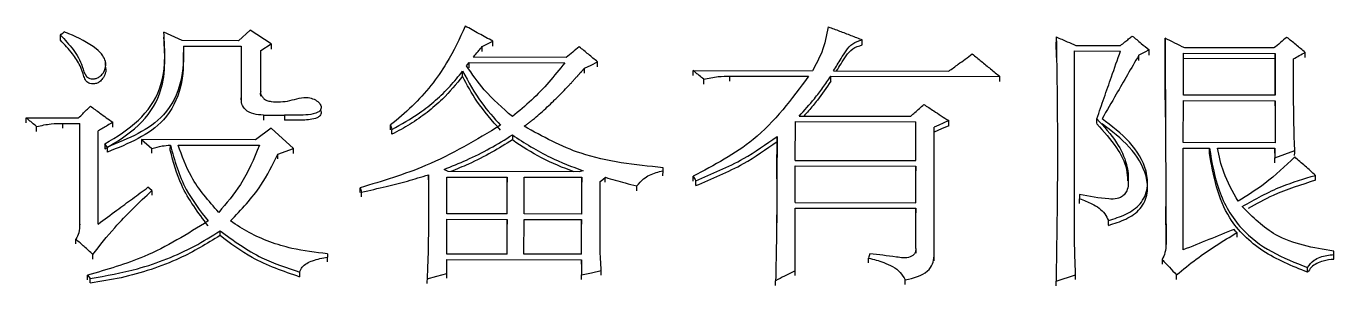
# Model space of a CAD drawing. Header units: millimetres. Extents: x 2301 to 4250, y 838 to 2217.
# Drawn here: x 2722.61 to 2733.4, y 1970.48 to 1972.62 of the extents above; entities that cross this region are included whole.
import ezdxf

# ---------------------------------------------------------------- set-up
doc = ezdxf.new("R2010")
doc.units = ezdxf.units.MM

msp = doc.modelspace()

# ---------------------------------------------------------------- linework, layer by layer
at = {"color": 7, "linetype": 'Continuous', "lineweight": 25}
for p, q in [((2722.89, 1972.505), (2722.89, 1972.548)), ((2723.896, 1972.502), (2723.744, 1972.573)), ((2724.458, 1972.589), (2724.361, 1972.501)), ((2724.631, 1972.474), (2724.458, 1972.589)), ((2731.111, 1972.533), (2731.111, 1972.491)), ((2724.361, 1972.501), (2723.896, 1972.502)), ((2723.907, 1972.457), (2723.906, 1972.415)), ((2723.907, 1972.457), (2724.383, 1972.456)), ((2724.383, 1972.456), (2724.382, 1972.03)), ((2724.383, 1972.456), (2724.382, 1972.415)), ((2724.544, 1972.083), (2724.545, 1972.421)), ((2724.545, 1972.421), (2724.631, 1972.474)), ((2729.51, 1972.467), (2729.51, 1972.509)), ((2731.113, 1972.363), (2731.111, 1972.49)), ((2731.261, 1971.017), (2731.262, 1972.417)), ((2731.262, 1972.417), (2731.641, 1972.416)), ((2731.273, 1972.461), (2731.641, 1972.461)), ((2732.907, 1972.441), (2732.171, 1972.442)), ((2723.263, 1972.297), (2723.263, 1972.325)), ((2723.907, 1972.362), (2723.907, 1972.404)), ((2726.264, 1972.278), (2726.265, 1972.32)), ((2726.265, 1972.32), (2727.054, 1972.318)), ((2727.065, 1972.363), (2726.297, 1972.364)), ((2731.792, 1972.339), (2731.792, 1972.381)), ((2732.16, 1972.398), (2732.917, 1972.396)), ((2732.16, 1972.051), (2732.16, 1972.398)), ((2732.16, 1972.356), (2732.917, 1972.354)), ((2732.917, 1972.396), (2732.917, 1972.05)), ((2732.917, 1972.05), (2732.917, 1972.354)), ((2726.21, 1972.207), (2726.21, 1972.249)), ((2727.216, 1972.232), (2727.216, 1972.273)), ((2728.114, 1972.254), (2729.099, 1972.252)), ((2728.114, 1972.213), (2728.114, 1972.254)), ((2728.417, 1972.209), (2729.066, 1972.208)), ((2728.417, 1972.167), (2728.417, 1972.209)), ((2729.25, 1972.208), (2730.645, 1972.205)), ((2729.25, 1972.166), (2729.25, 1972.208)), ((2729.272, 1972.252), (2730.224, 1972.25)), ((2728.201, 1972.141), (2728.201, 1972.183)), ((2724.382, 1972.03), (2724.382, 1971.989)), ((2724.544, 1972.042), (2724.544, 1972.083)), ((2732.159, 1971.659), (2732.16, 1972.006)), ((2732.917, 1972.05), (2732.16, 1972.051)), ((2732.16, 1972.006), (2732.917, 1972.005)), ((2732.917, 1972.005), (2732.917, 1971.657)), ((2724.566, 1971.887), (2724.739, 1971.886)), ((2724.566, 1971.887), (2724.566, 1971.846)), ((2724.739, 1971.886), (2724.739, 1971.845)), ((2728.99, 1971.879), (2729.91, 1971.877)), ((2722.608, 1971.864), (2723.041, 1971.863)), ((2722.608, 1971.823), (2722.608, 1971.864)), ((2722.91, 1971.778), (2722.911, 1971.818)), ((2722.911, 1971.818), (2723.051, 1971.818)), ((2723.05, 1970.987), (2723.051, 1971.818)), ((2723.051, 1971.778), (2723.051, 1971.818)), ((2724.631, 1971.78), (2724.501, 1971.682)), ((2724.814, 1971.61), (2724.631, 1971.78)), ((2725.615, 1971.764), (2725.615, 1971.805)), ((2725.626, 1971.728), (2725.626, 1971.769)), ((2728.957, 1971.513), (2728.958, 1971.834)), ((2728.958, 1971.834), (2729.953, 1971.832)), ((2729.952, 1971.511), (2729.953, 1971.832)), ((2730.103, 1970.723), (2730.104, 1971.787)), ((2731.445, 1971.816), (2731.446, 1971.856)), ((2723.202, 1970.987), (2723.203, 1971.756)), ((2723.56, 1971.684), (2723.646, 1971.612)), ((2724.501, 1971.682), (2723.56, 1971.684)), ((2728.806, 1971.669), (2728.806, 1971.71)), ((2732.917, 1971.657), (2732.159, 1971.659)), ((2723.797, 1971.598), (2723.798, 1971.638)), ((2723.862, 1971.638), (2724.533, 1971.637)), ((2724.684, 1971.565), (2724.814, 1971.61)), ((2724.684, 1971.525), (2724.684, 1971.565)), ((2732.158, 1970.773), (2732.159, 1971.614)), ((2732.159, 1971.614), (2732.376, 1971.614)), ((2732.375, 1971.573), (2732.376, 1971.614)), ((2732.441, 1971.614), (2732.916, 1971.613)), ((2732.916, 1971.613), (2732.916, 1971.533)), ((2727.865, 1971.426), (2727.865, 1971.452)), ((2728.957, 1971.513), (2729.952, 1971.511)), ((2728.957, 1971.468), (2729.952, 1971.466)), ((2728.957, 1971.164), (2728.957, 1971.468)), ((2729.952, 1971.162), (2729.952, 1971.466)), ((2729.952, 1971.466), (2729.952, 1971.426)), ((2732.916, 1971.492), (2732.916, 1971.533)), ((2725.928, 1971.393), (2725.928, 1970.892)), ((2725.928, 1971.353), (2725.928, 1971.393)), ((2726.079, 1971.071), (2726.08, 1971.375)), ((2726.08, 1971.375), (2726.577, 1971.374)), ((2727.172, 1971.418), (2726.091, 1971.42)), ((2726.577, 1971.07), (2726.577, 1971.374)), ((2726.577, 1971.374), (2726.577, 1971.334)), ((2726.718, 1971.374), (2727.194, 1971.373)), ((2726.718, 1971.07), (2726.718, 1971.374)), ((2727.205, 1971.427), (2727.172, 1971.418)), ((2727.194, 1971.069), (2727.194, 1971.373)), ((2727.194, 1971.373), (2727.194, 1971.333)), ((2727.345, 1970.872), (2727.345, 1971.337)), ((2727.864, 1971.386), (2727.865, 1971.426)), ((2728.113, 1971.34), (2728.113, 1971.381)), ((2728.135, 1971.305), (2728.135, 1971.345)), ((2731.863, 1971.319), (2731.863, 1971.359)), ((2733.251, 1971.349), (2733.251, 1971.389)), ((2723.646, 1971.263), (2723.613, 1971.29)), ((2723.646, 1971.263), (2723.645, 1971.224)), ((2725.365, 1971.247), (2725.366, 1971.287)), ((2725.376, 1971.212), (2725.376, 1971.251)), ((2727.648, 1971.261), (2727.648, 1971.301)), ((2731.304, 1971.232), (2731.304, 1971.196)), ((2731.304, 1971.232), (2731.304, 1971.192)), ((2728.956, 1970.599), (2728.957, 1971.119)), ((2728.957, 1971.164), (2729.952, 1971.162)), ((2728.957, 1971.119), (2729.952, 1971.118)), ((2729.952, 1970.786), (2729.952, 1971.118)), ((2729.952, 1971.118), (2729.952, 1971.078)), ((2731.304, 1971.156), (2731.304, 1971.196)), ((2732.017, 1970.824), (2732.016, 1971.131)), ((2726.577, 1971.07), (2726.079, 1971.071)), ((2726.079, 1971.026), (2726.577, 1971.025)), ((2726.079, 1970.739), (2726.079, 1971.026)), ((2726.577, 1970.738), (2726.577, 1971.025)), ((2726.577, 1971.025), (2726.577, 1970.986)), ((2726.717, 1970.738), (2726.718, 1971.025)), ((2727.194, 1971.069), (2726.718, 1971.07)), ((2726.718, 1971.025), (2727.193, 1971.024)), ((2727.193, 1970.737), (2727.193, 1971.024)), ((2727.193, 1971.024), (2727.193, 1970.985)), ((2731.542, 1970.977), (2731.542, 1971.016)), ((2723.05, 1970.947), (2723.05, 1970.987)), ((2724.208, 1970.892), (2724.208, 1970.931)), ((2732.602, 1970.916), (2732.602, 1970.877)), ((2732.018, 1970.787), (2732.018, 1970.827)), ((2723.158, 1970.697), (2723.158, 1970.736)), ((2725.094, 1970.675), (2725.095, 1970.714)), ((2725.095, 1970.741), (2725.095, 1970.714)), ((2726.577, 1970.738), (2726.079, 1970.739)), ((2726.079, 1970.694), (2727.193, 1970.692)), ((2726.079, 1970.578), (2726.079, 1970.694)), ((2727.193, 1970.737), (2726.717, 1970.738)), ((2727.193, 1970.692), (2727.193, 1970.567)), ((2729.952, 1970.786), (2729.951, 1970.746)), ((2730.103, 1970.684), (2730.103, 1970.723)), ((2733.402, 1970.735), (2733.402, 1970.762)), ((2733.402, 1970.696), (2733.402, 1970.735)), ((2723.115, 1970.565), (2723.136, 1970.538)), ((2723.115, 1970.527), (2723.115, 1970.565)), ((2723.136, 1970.5), (2723.136, 1970.538)), ((2727.193, 1970.528), (2727.193, 1970.567)), ((2728.794, 1970.48), (2728.794, 1970.519)), ((2731.109, 1970.514), (2731.271, 1970.568)), ((2731.109, 1970.476), (2731.109, 1970.514)), ((2732.104, 1970.528), (2732.104, 1970.567))]:
    msp.add_line(p, q, dxfattribs=at)
at = {"color": 7, "linetype": 'Continuous', "lineweight": 25, "flags": 128}
for points in [[(2722.89, 1972.548), (2722.898, 1972.555), (2722.91, 1972.564), (2722.922, 1972.574)], [(2732.009, 1972.48), (2732.009, 1972.504), (2732.009, 1972.522)], [(2724.631, 1972.474), (2724.631, 1972.45), (2724.631, 1972.432)], [(2726.373, 1972.453), (2726.416, 1972.475), (2726.459, 1972.497)], [(2726.373, 1972.411), (2726.373, 1972.434), (2726.373, 1972.453)], [(2726.459, 1972.455), (2726.459, 1972.478), (2726.459, 1972.497)], [(2731.879, 1972.425), (2731.836, 1972.403), (2731.814, 1972.392), (2731.792, 1972.381)], [(2731.879, 1972.383), (2731.879, 1972.406), (2731.879, 1972.425)], [(2726.243, 1972.293), (2726.254, 1972.306), (2726.265, 1972.32)], [(2727.216, 1972.273), (2727.271, 1972.3), (2727.325, 1972.327)], [(2727.324, 1972.285), (2727.325, 1972.308), (2727.325, 1972.327)], [(2732.917, 1972.354), (2732.917, 1972.378), (2732.917, 1972.396)], [(2733.166, 1972.363), (2733.166, 1972.386), (2733.166, 1972.405)], [(2730.645, 1972.164), (2730.645, 1972.187), (2730.645, 1972.205)], [(2732.917, 1971.964), (2732.917, 1971.987), (2732.917, 1972.005)], [(2722.694, 1971.752), (2722.694, 1971.771), (2722.694, 1971.792)], [(2723.322, 1971.786), (2723.322, 1971.808), (2723.322, 1971.827)], [(2729.953, 1971.792), (2729.953, 1971.814), (2729.953, 1971.832)], [(2730.223, 1971.841), (2730.178, 1971.821), (2730.141, 1971.804), (2730.104, 1971.787)], [(2730.223, 1971.799), (2730.163, 1971.773), (2730.104, 1971.746)], [(2730.223, 1971.799), (2730.223, 1971.823), (2730.223, 1971.841)], [(2723.56, 1971.684), (2723.559, 1971.66), (2723.559, 1971.643)], [(2726.621, 1971.723), (2726.621, 1971.712), (2726.621, 1971.701), (2726.621, 1971.682)], [(2723.257, 1971.648), (2723.257, 1971.633), (2723.257, 1971.62), (2723.256, 1971.608)], [(2723.278, 1971.622), (2723.273, 1971.628), (2723.265, 1971.638), (2723.257, 1971.648)], [(2723.278, 1971.581), (2723.278, 1971.595), (2723.278, 1971.609), (2723.278, 1971.622)], [(2723.646, 1971.572), (2723.646, 1971.581), (2723.646, 1971.591), (2723.646, 1971.612)], [(2724.814, 1971.57), (2724.814, 1971.592), (2724.814, 1971.61)], [(2732.916, 1971.572), (2732.916, 1971.595), (2732.916, 1971.613)], [(2732.916, 1971.533), (2732.998, 1971.564), (2733.079, 1971.595)], [(2733.078, 1971.554), (2733.079, 1971.577), (2733.079, 1971.595)], [(2726.091, 1971.42), (2726.074, 1971.429), (2726.058, 1971.438)], [(2727.345, 1971.337), (2727.367, 1971.355), (2727.389, 1971.373)], [(2727.388, 1971.333), (2727.388, 1971.355), (2727.389, 1971.373)], [(2732.602, 1970.916), (2732.591, 1970.929), (2732.58, 1970.943)], [(2723.018, 1970.823), (2723.018, 1970.832), (2723.018, 1970.842), (2723.018, 1970.861)], [(2727.193, 1970.654), (2727.193, 1970.675), (2727.193, 1970.692)], [(2729.562, 1970.667), (2729.562, 1970.682), (2729.562, 1970.694), (2729.562, 1970.706)], [(2731.985, 1970.693), (2731.985, 1970.683), (2731.985, 1970.673), (2731.985, 1970.654)], [(2724.867, 1970.55), (2724.867, 1970.567), (2724.867, 1970.589)], [(2725.917, 1970.533), (2725.998, 1970.555), (2726.079, 1970.578)], [(2726.079, 1970.539), (2726.079, 1970.56), (2726.079, 1970.578)], [(2727.193, 1970.567), (2727.274, 1970.584), (2727.355, 1970.602)], [(2727.355, 1970.564), (2727.355, 1970.585), (2727.355, 1970.602)], [(2728.956, 1970.561), (2728.956, 1970.582), (2728.956, 1970.599)], [(2733.186, 1970.589), (2733.186, 1970.599), (2733.186, 1970.61), (2733.186, 1970.628)], [(2725.917, 1970.533), (2725.916, 1970.511), (2725.916, 1970.495)], [(2729.865, 1970.487), (2729.865, 1970.497), (2729.865, 1970.509), (2729.865, 1970.526)], [(2731.271, 1970.53), (2731.271, 1970.551), (2731.271, 1970.568)]]:
    msp.add_lwpolyline(points, dxfattribs=at)
at = {"color": 7, "linetype": 'Continuous', "lineweight": 25}
for points, knots in [([(2722.89, 1972.548), (2722.927, 1972.509), (2723.001, 1972.43), (2723.07, 1972.313), (2723.087, 1972.222), (2723.122, 1972.193), (2723.145, 1972.186), (2723.171, 1972.186), (2723.199, 1972.194), (2723.227, 1972.212), (2723.25, 1972.243), (2723.267, 1972.285), (2723.265, 1972.332), (2723.239, 1972.386), (2723.144, 1972.475), (2723.027, 1972.531), (2722.935, 1972.569), (2722.922, 1972.574)], [0, 0, 0, 0, 0.147264, 0.29555, 0.379238, 0.397704, 0.416179, 0.440332, 0.464932, 0.490584, 0.529383, 0.570231, 0.614806, 0.662849, 0.734388, 0.964897, 1, 1, 1, 1]), ([(2723.256, 1971.607), (2723.355, 1971.666), (2723.546, 1971.782), (2723.769, 1972.106), (2723.754, 1972.37), (2723.744, 1972.531)], [0, 0, 0, 0, 0.291558, 0.569369, 1, 1, 1, 1]), ([(2723.257, 1971.648), (2723.355, 1971.708), (2723.546, 1971.823), (2723.769, 1972.148), (2723.754, 1972.412), (2723.744, 1972.573)], [0, 0, 0, 0, 0.2914195, 0.5692264, 1, 1, 1, 1]), ([(2726.232, 1972.622), (2726.185, 1972.518), (2726.106, 1972.348), (2725.952, 1972.129), (2725.797, 1971.956), (2725.676, 1971.855), (2725.615, 1971.805)], [0, 0, 0, 0, 0.33491, 0.554084, 0.775731, 1, 1, 1, 1]), ([(2726.459, 1972.497), (2726.422, 1972.518), (2726.346, 1972.559), (2726.27, 1972.601), (2726.232, 1972.622)], [0, 0, 0, 0, 0.5, 1, 1, 1, 1]), ([(2729.229, 1972.616), (2729.215, 1972.545), (2729.189, 1972.419), (2729.126, 1972.303), (2729.099, 1972.252)], [0, 0, 0, 0, 0.5568672, 1, 1, 1, 1]), ([(2729.229, 1972.616), (2729.26, 1972.604), (2729.322, 1972.581), (2729.416, 1972.545), (2729.478, 1972.521), (2729.51, 1972.509)], [0, 0, 0, 0, 0.328015, 0.664007, 1, 1, 1, 1]), ([(2731.111, 1972.533), (2731.116, 1972.205), (2731.124, 1971.707), (2731.117, 1971.033), (2731.112, 1970.687), (2731.109, 1970.514)], [0, 0, 0, 0, 0.489068, 0.74452, 1, 1, 1, 1]), ([(2731.111, 1972.533), (2731.126, 1972.526), (2731.156, 1972.513), (2731.21, 1972.489), (2731.249, 1972.472), (2731.273, 1972.461)], [0, 0, 0, 0, 0.277504, 0.555008, 1, 1, 1, 1]), ([(2731.641, 1972.461), (2731.653, 1972.471), (2731.676, 1972.489), (2731.708, 1972.516), (2731.728, 1972.532), (2731.738, 1972.54)], [0, 0, 0, 0, 0.3807691, 0.6903845, 1, 1, 1, 1]), ([(2731.738, 1972.54), (2731.751, 1972.53), (2731.775, 1972.51), (2731.822, 1972.471), (2731.857, 1972.443), (2731.879, 1972.425)], [0, 0, 0, 0, 0.263606, 0.527213, 1, 1, 1, 1]), ([(2732.009, 1972.522), (2732.01, 1972.343), (2732.012, 1971.972), (2732.014, 1971.503), (2732.016, 1971.117), (2732.017, 1970.924), (2732.018, 1970.827)], [0, 0, 0, 0, 0.319379, 0.6596775, 0.8298373, 1, 1, 1, 1]), ([(2732.171, 1972.442), (2732.144, 1972.455), (2732.09, 1972.482), (2732.036, 1972.509), (2732.009, 1972.522)], [0, 0, 0, 0, 0.500001, 1, 1, 1, 1]), ([(2733.015, 1972.529), (2732.997, 1972.515), (2732.961, 1972.485), (2732.925, 1972.455), (2732.907, 1972.441)], [0, 0, 0, 0, 0.500001, 1, 1, 1, 1]), ([(2733.166, 1972.405), (2733.141, 1972.425), (2733.09, 1972.467), (2733.04, 1972.509), (2733.015, 1972.529)], [0, 0, 0, 0, 0.500001, 1, 1, 1, 1]), ([(2723.262, 1972.282), (2723.263, 1972.281), (2723.269, 1972.265), (2723.263, 1972.23), (2723.244, 1972.191), (2723.217, 1972.162), (2723.188, 1972.147), (2723.16, 1972.143), (2723.135, 1972.146), (2723.116, 1972.155), (2723.097, 1972.174), (2723.078, 1972.222), (2723.054, 1972.302), (2722.986, 1972.404), (2722.924, 1972.469), (2722.89, 1972.505)], [0, 0, 0, 0, 0.00692, 0.07956, 0.155689, 0.209033, 0.251741, 0.294473, 0.329516, 0.356624, 0.383718, 0.448883, 0.593532, 0.772801, 1, 1, 1, 1]), ([(2723.907, 1972.457), (2723.906, 1972.358), (2723.906, 1972.158), (2723.73, 1971.805), (2723.452, 1971.692), (2723.278, 1971.622)], [0, 0, 0, 0, 0.271711, 0.545564, 1, 1, 1, 1]), ([(2723.906, 1972.415), (2723.906, 1972.316), (2723.905, 1972.116), (2723.73, 1971.764), (2723.452, 1971.651), (2723.278, 1971.58)], [0, 0, 0, 0, 0.2715803, 0.5453653, 1, 1, 1, 1]), ([(2726.297, 1972.364), (2726.307, 1972.376), (2726.325, 1972.397), (2726.35, 1972.426), (2726.365, 1972.444), (2726.373, 1972.453)], [0, 0, 0, 0, 0.40396, 0.701979, 1, 1, 1, 1]), ([(2727.173, 1972.451), (2727.155, 1972.436), (2727.119, 1972.407), (2727.083, 1972.377), (2727.065, 1972.363)], [0, 0, 0, 0, 0.500001, 1, 1, 1, 1]), ([(2727.325, 1972.327), (2727.299, 1972.347), (2727.249, 1972.389), (2727.199, 1972.43), (2727.173, 1972.451)], [0, 0, 0, 0, 0.500001, 1, 1, 1, 1]), ([(2729.272, 1972.252), (2729.293, 1972.286), (2729.327, 1972.341), (2729.374, 1972.419), (2729.427, 1972.483), (2729.482, 1972.5), (2729.51, 1972.509)], [0, 0, 0, 0, 0.334928, 0.552034, 0.77193, 1, 1, 1, 1]), ([(2729.297, 1972.252), (2729.31, 1972.272), (2729.336, 1972.313), (2729.374, 1972.377), (2729.427, 1972.44), (2729.482, 1972.458), (2729.51, 1972.467)], [0, 0, 0, 0, 0.22773, 0.479747, 0.73506, 1, 1, 1, 1]), ([(2731.446, 1971.856), (2731.466, 1971.914), (2731.506, 1972.03), (2731.571, 1972.216), (2731.616, 1972.345), (2731.641, 1972.416)], [0, 0, 0, 0, 0.309196, 0.61839, 1, 1, 1, 1]), ([(2732.012, 1971.869), (2732.012, 1971.926), (2732.01, 1972.131), (2732.009, 1972.334), (2732.009, 1972.48)], [0, 0, 0, 0, 0.2818112, 1, 1, 1, 1]), ([(2727.054, 1972.318), (2727.011, 1972.265), (2726.926, 1972.158), (2726.782, 1972.008), (2726.675, 1971.919), (2726.621, 1971.874)], [0, 0, 0, 0, 0.334945, 0.666222, 1, 1, 1, 1]), ([(2730.224, 1972.25), (2730.25, 1972.269), (2730.295, 1972.302), (2730.36, 1972.349), (2730.399, 1972.378), (2730.418, 1972.392)], [0, 0, 0, 0, 0.400148, 0.700074, 1, 1, 1, 1]), ([(2730.418, 1972.392), (2730.443, 1972.372), (2730.493, 1972.33), (2730.569, 1972.268), (2730.62, 1972.226), (2730.645, 1972.205)], [0, 0, 0, 0, 0.32637, 0.663185, 1, 1, 1, 1]), ([(2731.792, 1972.381), (2731.761, 1972.327), (2731.699, 1972.22), (2731.598, 1972.045), (2731.528, 1971.924), (2731.489, 1971.856)], [0, 0, 0, 0, 0.306625, 0.61325, 1, 1, 1, 1]), ([(2733.069, 1972.352), (2733.085, 1972.36), (2733.117, 1972.378), (2733.15, 1972.396), (2733.166, 1972.405)], [0, 0, 0, 0, 0.500002, 1, 1, 1, 1]), ([(2733.079, 1971.595), (2733.075, 1971.746), (2733.069, 1971.949), (2733.069, 1972.201), (2733.069, 1972.301), (2733.069, 1972.352)], [0, 0, 0, 0, 0.600138, 0.800068, 1, 1, 1, 1]), ([(2725.626, 1971.769), (2725.704, 1971.812), (2725.833, 1971.883), (2725.989, 1972.008), (2726.109, 1972.122), (2726.177, 1972.207), (2726.21, 1972.249)], [0, 0, 0, 0, 0.345122, 0.565624, 0.783909, 1, 1, 1, 1]), ([(2726.21, 1972.207), (2726.157, 1972.142), (2726.069, 1972.036), (2725.918, 1971.907), (2725.779, 1971.809), (2725.677, 1971.755), (2725.626, 1971.728)], [0, 0, 0, 0, 0.334608, 0.554057, 0.775919, 1, 1, 1, 1]), ([(2726.21, 1972.249), (2726.259, 1972.16), (2726.345, 1972.001), (2726.469, 1971.864), (2726.524, 1971.803)], [0, 0, 0, 0, 0.556747, 1, 1, 1, 1]), ([(2726.523, 1971.762), (2726.455, 1971.84), (2726.333, 1971.978), (2726.247, 1972.137), (2726.21, 1972.207)], [0, 0, 0, 0, 0.563004, 1, 1, 1, 1]), ([(2726.621, 1971.874), (2726.54, 1971.945), (2726.396, 1972.072), (2726.289, 1972.226), (2726.243, 1972.293)], [0, 0, 0, 0, 0.56355, 1, 1, 1, 1]), ([(2726.718, 1971.794), (2726.721, 1971.796), (2726.724, 1971.798), (2726.729, 1971.802), (2726.734, 1971.805), (2726.738, 1971.809), (2726.743, 1971.813), (2726.747, 1971.815), (2726.751, 1971.819), (2726.756, 1971.823), (2726.761, 1971.826), (2726.764, 1971.829), (2726.768, 1971.832), (2726.773, 1971.836), (2726.778, 1971.84), (2726.784, 1971.845), (2726.792, 1971.851), (2726.817, 1971.871), (2726.875, 1971.921), (2726.935, 1971.978), (2727.011, 1972.052), (2727.054, 1972.096), (2727.09, 1972.135), (2727.098, 1972.143), (2727.106, 1972.152), (2727.114, 1972.161), (2727.12, 1972.167), (2727.126, 1972.174), (2727.133, 1972.182), (2727.141, 1972.191), (2727.149, 1972.199), (2727.155, 1972.206), (2727.16, 1972.211), (2727.164, 1972.216), (2727.168, 1972.22), (2727.172, 1972.224), (2727.176, 1972.229), (2727.179, 1972.232), (2727.183, 1972.236), (2727.187, 1972.241), (2727.191, 1972.245), (2727.194, 1972.248), (2727.196, 1972.251), (2727.2, 1972.256), (2727.204, 1972.26), (2727.208, 1972.264), (2727.212, 1972.269), (2727.215, 1972.272), (2727.216, 1972.273)], [0, 0, 0, 0, 0.012725, 0.019102, 0.025479, 0.038233, 0.04461, 0.050987, 0.057364, 0.070118, 0.076495, 0.082872, 0.089249, 0.095626, 0.10838, 0.121135, 0.127512, 0.15302, 0.255073, 0.459194, 0.510211, 0.714315, 0.727069, 0.739823, 0.765331, 0.778085, 0.79084, 0.803594, 0.816348, 0.841856, 0.85461, 0.867364, 0.880118, 0.886495, 0.892872, 0.905626, 0.912003, 0.91838, 0.924757, 0.937511, 0.943888, 0.950265, 0.956642, 0.963019, 0.975773, 0.98215, 0.988527, 1, 1, 1, 1]), ([(2729.066, 1972.208), (2728.927, 1972.02), (2728.676, 1971.679), (2728.287, 1971.473), (2728.113, 1971.381)], [0, 0, 0, 0, 0.551948, 1, 1, 1, 1]), ([(2728.201, 1972.183), (2728.188, 1972.193), (2728.168, 1972.21), (2728.139, 1972.234), (2728.123, 1972.247), (2728.114, 1972.254)], [0, 0, 0, 0, 0.42836, 0.71418, 1, 1, 1, 1]), ([(2728.201, 1972.183), (2728.24, 1972.192), (2728.312, 1972.207), (2728.385, 1972.209), (2728.417, 1972.209)], [0, 0, 0, 0, 0.558835, 1, 1, 1, 1]), ([(2728.99, 1971.879), (2729.032, 1971.926), (2729.101, 1972.002), (2729.185, 1972.113), (2729.228, 1972.176), (2729.25, 1972.208)], [0, 0, 0, 0, 0.451239, 0.725379, 1, 1, 1, 1]), ([(2729.25, 1972.166), (2729.214, 1972.114), (2729.156, 1972.031), (2729.079, 1971.936), (2729.04, 1971.893), (2729.027, 1971.879)], [0, 0, 0, 0, 0.525062, 0.837836, 1, 1, 1, 1]), ([(2724.566, 1971.887), (2724.539, 1971.888), (2724.486, 1971.89), (2724.418, 1971.923), (2724.385, 1971.977), (2724.383, 1972.012), (2724.382, 1972.03)], [0, 0, 0, 0, 0.293529, 0.577239, 0.790449, 1, 1, 1, 1]), ([(2724.544, 1972.083), (2724.543, 1972.079), (2724.541, 1972.072), (2724.539, 1972.063), (2724.541, 1972.057), (2724.548, 1972.049), (2724.56, 1972.037), (2724.572, 1972.017), (2724.598, 1972.004), (2724.669, 1971.992), (2724.785, 1971.998), (2724.903, 1972.045), (2724.985, 1972.019), (2725.019, 1971.998), (2725.037, 1971.976), (2725.043, 1971.957), (2725.042, 1971.939), (2725.034, 1971.924), (2725.02, 1971.911), (2724.981, 1971.894), (2724.884, 1971.884), (2724.798, 1971.885), (2724.739, 1971.886)], [0, 0, 0, 0, 0.0138, 0.025127, 0.031098, 0.037099, 0.060784, 0.089374, 0.112534, 0.153888, 0.320046, 0.483741, 0.537098, 0.589789, 0.612612, 0.635583, 0.657284, 0.674402, 0.691535, 0.721107, 0.811251, 1, 1, 1, 1]), ([(2723.041, 1971.863), (2723.052, 1971.874), (2723.074, 1971.896), (2723.106, 1971.929), (2723.127, 1971.95), (2723.138, 1971.961)], [0, 0, 0, 0, 0.344395, 0.672198, 1, 1, 1, 1]), ([(2723.138, 1971.961), (2723.164, 1971.942), (2723.208, 1971.91), (2723.269, 1971.865), (2723.304, 1971.84), (2723.322, 1971.827)], [0, 0, 0, 0, 0.424906, 0.712453, 1, 1, 1, 1]), ([(2725.039, 1971.924), (2725.04, 1971.92), (2725.043, 1971.911), (2725.041, 1971.895), (2725.033, 1971.881), (2725.018, 1971.868), (2724.968, 1971.848), (2724.87, 1971.843), (2724.785, 1971.844), (2724.739, 1971.845)], [0, 0, 0, 0, 0.035479, 0.093395, 0.138339, 0.183252, 0.26667, 0.603888, 1, 1, 1, 1]), ([(2729.91, 1971.877), (2729.921, 1971.888), (2729.945, 1971.909), (2729.981, 1971.942), (2730.006, 1971.964), (2730.018, 1971.975)], [0, 0, 0, 0, 0.327554, 0.663777, 1, 1, 1, 1]), ([(2730.018, 1971.975), (2730.045, 1971.957), (2730.093, 1971.926), (2730.161, 1971.881), (2730.203, 1971.854), (2730.223, 1971.841)], [0, 0, 0, 0, 0.395864, 0.697932, 1, 1, 1, 1]), ([(2722.694, 1971.792), (2722.682, 1971.802), (2722.661, 1971.819), (2722.633, 1971.843), (2722.616, 1971.857), (2722.608, 1971.864)], [0, 0, 0, 0, 0.4283694, 0.7141847, 1, 1, 1, 1]), ([(2722.694, 1971.792), (2722.734, 1971.801), (2722.805, 1971.817), (2722.878, 1971.818), (2722.911, 1971.818)], [0, 0, 0, 0, 0.558839, 1, 1, 1, 1]), ([(2723.322, 1971.827), (2723.308, 1971.818), (2723.281, 1971.802), (2723.241, 1971.779), (2723.216, 1971.763), (2723.203, 1971.756)], [0, 0, 0, 0, 0.350983, 0.675492, 1, 1, 1, 1]), ([(2726.524, 1971.803), (2726.323, 1971.682), (2725.961, 1971.464), (2725.549, 1971.342), (2725.366, 1971.287)], [0, 0, 0, 0, 0.555577, 1, 1, 1, 1]), ([(2725.615, 1971.805), (2725.617, 1971.799), (2725.62, 1971.787), (2725.624, 1971.775), (2725.626, 1971.769)], [0, 0, 0, 0, 0.5006573, 1, 1, 1, 1]), ([(2727.865, 1971.452), (2727.633, 1971.476), (2727.223, 1971.517), (2726.871, 1971.71), (2726.718, 1971.794)], [0, 0, 0, 0, 0.56492, 1, 1, 1, 1]), ([(2731.446, 1971.856), (2731.504, 1971.793), (2731.607, 1971.679), (2731.697, 1971.496), (2731.709, 1971.361), (2731.702, 1971.276), (2731.679, 1971.236), (2731.651, 1971.209), (2731.605, 1971.192), (2731.486, 1971.195), (2731.384, 1971.216), (2731.304, 1971.232)], [0, 0, 0, 0, 0.23749, 0.42213, 0.564767, 0.621672, 0.660734, 0.693271, 0.725998, 0.787152, 1, 1, 1, 1]), ([(2731.445, 1971.815), (2731.503, 1971.751), (2731.605, 1971.638), (2731.693, 1971.472), (2731.698, 1971.376), (2731.7, 1971.344)], [0, 0, 0, 0, 0.463559, 0.823135, 1, 1, 1, 1]), ([(2731.542, 1971.016), (2731.591, 1971.031), (2731.687, 1971.061), (2731.815, 1971.146), (2731.873, 1971.283), (2731.855, 1971.469), (2731.725, 1971.678), (2731.568, 1971.796), (2731.489, 1971.856)], [0, 0, 0, 0, 0.127311, 0.25064, 0.376347, 0.501102, 0.745819, 1, 1, 1, 1]), ([(2731.542, 1970.976), (2731.591, 1970.991), (2731.687, 1971.021), (2731.815, 1971.106), (2731.873, 1971.242), (2731.855, 1971.428), (2731.724, 1971.637), (2731.568, 1971.755), (2731.489, 1971.815)], [0, 0, 0, 0, 0.127389, 0.250753, 0.376419, 0.501111, 0.745773, 1, 1, 1, 1]), ([(2726.058, 1971.438), (2726.12, 1971.463), (2726.25, 1971.515), (2726.438, 1971.61), (2726.56, 1971.685), (2726.621, 1971.723)], [0, 0, 0, 0, 0.317051, 0.657515, 1, 1, 1, 1]), ([(2726.621, 1971.681), (2726.565, 1971.647), (2726.448, 1971.575), (2726.278, 1971.488), (2726.161, 1971.44), (2726.112, 1971.42)], [0, 0, 0, 0, 0.346002, 0.722833, 1, 1, 1, 1]), ([(2726.621, 1971.723), (2726.723, 1971.657), (2726.906, 1971.539), (2727.113, 1971.461), (2727.205, 1971.427)], [0, 0, 0, 0, 0.5565321, 1, 1, 1, 1]), ([(2727.13, 1971.418), (2727.039, 1971.453), (2726.858, 1971.523), (2726.7, 1971.629), (2726.621, 1971.681)], [0, 0, 0, 0, 0.502107, 1, 1, 1, 1]), ([(2728.135, 1971.345), (2728.269, 1971.401), (2728.508, 1971.5), (2728.715, 1971.646), (2728.806, 1971.71)], [0, 0, 0, 0, 0.5634054, 1, 1, 1, 1]), ([(2728.135, 1971.304), (2728.269, 1971.36), (2728.508, 1971.459), (2728.715, 1971.605), (2728.806, 1971.668)], [0, 0, 0, 0, 0.563449, 1, 1, 1, 1]), ([(2728.806, 1971.71), (2728.806, 1971.605), (2728.805, 1971.396), (2728.805, 1971), (2728.798, 1970.707), (2728.794, 1970.519)], [0, 0, 0, 0, 0.263974, 0.527948, 1, 1, 1, 1]), ([(2728.805, 1971.36), (2728.805, 1971.411), (2728.805, 1971.488), (2728.806, 1971.591), (2728.806, 1971.643), (2728.806, 1971.668)], [0, 0, 0, 0, 0.499765, 0.749882, 1, 1, 1, 1]), ([(2723.646, 1971.612), (2723.674, 1971.619), (2723.723, 1971.633), (2723.775, 1971.637), (2723.798, 1971.638)], [0, 0, 0, 0, 0.558985, 1, 1, 1, 1]), ([(2724.11, 1970.972), (2724.028, 1971.08), (2723.883, 1971.273), (2723.823, 1971.499), (2723.797, 1971.597)], [0, 0, 0, 0, 0.563754, 1, 1, 1, 1]), ([(2723.798, 1971.638), (2723.833, 1971.513), (2723.896, 1971.286), (2724.044, 1971.096), (2724.111, 1971.012)], [0, 0, 0, 0, 0.5554541, 1, 1, 1, 1]), ([(2724.197, 1971.083), (2724.114, 1971.178), (2723.967, 1971.346), (2723.894, 1971.549), (2723.862, 1971.638)], [0, 0, 0, 0, 0.56317, 1, 1, 1, 1]), ([(2724.533, 1971.637), (2724.487, 1971.526), (2724.404, 1971.327), (2724.261, 1971.158), (2724.197, 1971.083)], [0, 0, 0, 0, 0.5555847, 1, 1, 1, 1]), ([(2724.294, 1971.012), (2724.384, 1971.106), (2724.544, 1971.274), (2724.642, 1971.477), (2724.684, 1971.565)], [0, 0, 0, 0, 0.563739, 1, 1, 1, 1]), ([(2733.186, 1970.588), (2733.058, 1970.64), (2732.807, 1970.741), (2732.465, 1971.073), (2732.409, 1971.385), (2732.375, 1971.573)], [0, 0, 0, 0, 0.291427, 0.572864, 1, 1, 1, 1]), ([(2732.376, 1971.614), (2732.395, 1971.497), (2732.435, 1971.26), (2732.609, 1970.951), (2732.884, 1970.745), (2733.085, 1970.667), (2733.186, 1970.628)], [0, 0, 0, 0, 0.271409, 0.54611, 0.770558, 1, 1, 1, 1]), ([(2732.613, 1971.175), (2732.568, 1971.254), (2732.489, 1971.393), (2732.455, 1971.546), (2732.441, 1971.614)], [0, 0, 0, 0, 0.561781, 1, 1, 1, 1]), ([(2733.079, 1971.541), (2733, 1971.465), (2732.858, 1971.329), (2732.688, 1971.223), (2732.613, 1971.175)], [0, 0, 0, 0, 0.556475, 1, 1, 1, 1]), ([(2733.251, 1971.389), (2733.223, 1971.414), (2733.165, 1971.465), (2733.107, 1971.516), (2733.079, 1971.541)], [0, 0, 0, 0, 0.499715, 1, 1, 1, 1]), ([(2725.376, 1971.251), (2725.444, 1971.266), (2725.572, 1971.293), (2725.755, 1971.341), (2725.871, 1971.376), (2725.928, 1971.393)], [0, 0, 0, 0, 0.365104, 0.682344, 1, 1, 1, 1]), ([(2727.389, 1971.373), (2727.443, 1971.357), (2727.529, 1971.332), (2727.616, 1971.309), (2727.648, 1971.301)], [0, 0, 0, 0, 0.632425, 1, 1, 1, 1]), ([(2727.648, 1971.301), (2727.666, 1971.322), (2727.695, 1971.358), (2727.752, 1971.392), (2727.807, 1971.413), (2727.845, 1971.422), (2727.865, 1971.426)], [0, 0, 0, 0, 0.330275, 0.550122, 0.773937, 1, 1, 1, 1]), ([(2728.113, 1971.38), (2728.117, 1971.375), (2728.124, 1971.363), (2728.131, 1971.351), (2728.135, 1971.345)], [0, 0, 0, 0, 0.500751, 1, 1, 1, 1]), ([(2728.805, 1971.419), (2728.805, 1971.338), (2728.804, 1971.191), (2728.803, 1971.028), (2728.801, 1970.949), (2728.801, 1970.933)], [0, 0, 0, 0, 0.497466, 0.899335, 1, 1, 1, 1]), ([(2728.805, 1971.359), (2728.805, 1971.325), (2728.805, 1971.273), (2728.804, 1971.211), (2728.804, 1971.181), (2728.804, 1971.168), (2728.804, 1971.163), (2728.804, 1971.163), (2728.804, 1971.163), (2728.804, 1971.163), (2728.804, 1971.163)], [0, 0, 0, 0, 0.513943, 0.774294, 0.919323, 0.982248, 0.991202, 0.997355, 0.999541, 1, 1, 1, 1]), ([(2732.646, 1971.131), (2732.752, 1971.191), (2732.943, 1971.299), (2733.157, 1971.361), (2733.251, 1971.389)], [0, 0, 0, 0, 0.558168, 1, 1, 1, 1]), ([(2733.251, 1971.348), (2733.132, 1971.311), (2732.938, 1971.25), (2732.762, 1971.153), (2732.694, 1971.115)], [0, 0, 0, 0, 0.612523, 1, 1, 1, 1]), ([(2723.158, 1970.736), (2723.217, 1970.81), (2723.32, 1970.941), (2723.487, 1971.114), (2723.593, 1971.214), (2723.646, 1971.263)], [0, 0, 0, 0, 0.398253, 0.698777, 1, 1, 1, 1]), ([(2723.202, 1970.987), (2723.254, 1971.025), (2723.348, 1971.095), (2723.485, 1971.196), (2723.571, 1971.259), (2723.613, 1971.29)], [0, 0, 0, 0, 0.378108, 0.689054, 1, 1, 1, 1]), ([(2725.366, 1971.287), (2725.367, 1971.281), (2725.371, 1971.269), (2725.375, 1971.257), (2725.376, 1971.251)], [0, 0, 0, 0, 0.500003, 1, 1, 1, 1]), ([(2731.304, 1971.196), (2731.339, 1971.183), (2731.395, 1971.162), (2731.465, 1971.12), (2731.514, 1971.073), (2731.533, 1971.035), (2731.542, 1971.016)], [0, 0, 0, 0, 0.348649, 0.570981, 0.788219, 1, 1, 1, 1]), ([(2733.402, 1970.762), (2733.233, 1970.791), (2732.935, 1970.841), (2732.733, 1971.044), (2732.646, 1971.131)], [0, 0, 0, 0, 0.5699995, 1, 1, 1, 1]), ([(2724.111, 1971.012), (2723.939, 1970.905), (2723.63, 1970.712), (2723.274, 1970.61), (2723.115, 1970.565)], [0, 0, 0, 0, 0.554852, 1, 1, 1, 1]), ([(2725.095, 1970.741), (2724.996, 1970.752), (2724.834, 1970.771), (2724.619, 1970.837), (2724.447, 1970.911), (2724.345, 1970.978), (2724.294, 1971.012)], [0, 0, 0, 0, 0.3439878, 0.5650553, 0.7839694, 1, 1, 1, 1]), ([(2731.271, 1970.568), (2731.268, 1970.631), (2731.264, 1970.737), (2731.261, 1970.887), (2731.261, 1970.973), (2731.261, 1971.017)], [0, 0, 0, 0, 0.419118, 0.709539, 1, 1, 1, 1]), ([(2723.05, 1970.987), (2723.049, 1970.963), (2723.047, 1970.919), (2723.027, 1970.879), (2723.018, 1970.861)], [0, 0, 0, 0, 0.5572241, 1, 1, 1, 1]), ([(2723.136, 1970.538), (2723.268, 1970.56), (2723.484, 1970.597), (2723.77, 1970.696), (2723.999, 1970.799), (2724.138, 1970.887), (2724.208, 1970.931)], [0, 0, 0, 0, 0.3437, 0.56446, 0.78335, 1, 1, 1, 1]), ([(2724.208, 1970.931), (2724.319, 1970.85), (2724.52, 1970.704), (2724.76, 1970.624), (2724.867, 1970.589)], [0, 0, 0, 0, 0.554975, 1, 1, 1, 1]), ([(2732.104, 1970.567), (2732.158, 1970.611), (2732.262, 1970.697), (2732.43, 1970.812), (2732.545, 1970.881), (2732.602, 1970.916)], [0, 0, 0, 0, 0.344405, 0.671635, 1, 1, 1, 1]), ([(2732.58, 1970.943), (2732.51, 1970.914), (2732.369, 1970.858), (2732.229, 1970.801), (2732.158, 1970.773)], [0, 0, 0, 0, 0.5, 1, 1, 1, 1]), ([(2723.158, 1970.736), (2723.146, 1970.746), (2723.123, 1970.768), (2723.076, 1970.81), (2723.041, 1970.841), (2723.018, 1970.861)], [0, 0, 0, 0, 0.2546089, 0.5092179, 1, 1, 1, 1]), ([(2724.208, 1970.891), (2724.099, 1970.825), (2723.919, 1970.715), (2723.639, 1970.609), (2723.392, 1970.538), (2723.222, 1970.512), (2723.136, 1970.498)], [0, 0, 0, 0, 0.335493, 0.555469, 0.777124, 1, 1, 1, 1]), ([(2724.867, 1970.549), (2724.732, 1970.596), (2724.492, 1970.678), (2724.294, 1970.826), (2724.208, 1970.891)], [0, 0, 0, 0, 0.564668, 1, 1, 1, 1]), ([(2725.928, 1970.892), (2725.927, 1970.858), (2725.927, 1970.789), (2725.923, 1970.67), (2725.919, 1970.584), (2725.917, 1970.533)], [0, 0, 0, 0, 0.286353, 0.572707, 1, 1, 1, 1]), ([(2727.355, 1970.602), (2727.353, 1970.633), (2727.348, 1970.694), (2727.346, 1970.784), (2727.345, 1970.842), (2727.345, 1970.871)], [0, 0, 0, 0, 0.346721, 0.673286, 1, 1, 1, 1]), ([(2732.018, 1970.827), (2732.016, 1970.801), (2732.013, 1970.755), (2731.994, 1970.712), (2731.985, 1970.693)], [0, 0, 0, 0, 0.557581, 1, 1, 1, 1]), ([(2724.867, 1970.589), (2724.872, 1970.604), (2724.882, 1970.634), (2724.924, 1970.664), (2724.994, 1970.695), (2725.053, 1970.706), (2725.095, 1970.714)], [0, 0, 0, 0, 0.17577, 0.359484, 0.548639, 1, 1, 1, 1]), ([(2729.573, 1970.742), (2729.571, 1970.736), (2729.568, 1970.724), (2729.564, 1970.712), (2729.562, 1970.706)], [0, 0, 0, 0, 0.499999, 1, 1, 1, 1]), ([(2729.562, 1970.706), (2729.604, 1970.695), (2729.673, 1970.678), (2729.761, 1970.637), (2729.827, 1970.591), (2729.852, 1970.547), (2729.865, 1970.526)], [0, 0, 0, 0, 0.3484544, 0.571203, 0.7891247, 1, 1, 1, 1]), ([(2729.952, 1970.786), (2729.951, 1970.772), (2729.95, 1970.751), (2729.929, 1970.726), (2729.879, 1970.701), (2729.753, 1970.721), (2729.644, 1970.733), (2729.573, 1970.742)], [0, 0, 0, 0, 0.100649, 0.162017, 0.226226, 0.489486, 1, 1, 1, 1]), ([(2729.865, 1970.526), (2729.933, 1970.541), (2730.026, 1970.563), (2730.095, 1970.655), (2730.1, 1970.7), (2730.103, 1970.723)], [0, 0, 0, 0, 0.57516, 0.790026, 1, 1, 1, 1]), ([(2731.985, 1970.693), (2732.005, 1970.672), (2732.045, 1970.63), (2732.084, 1970.588), (2732.104, 1970.567)], [0, 0, 0, 0, 0.499999, 1, 1, 1, 1]), ([(2733.186, 1970.628), (2733.202, 1970.649), (2733.228, 1970.686), (2733.289, 1970.715), (2733.344, 1970.73), (2733.383, 1970.733), (2733.402, 1970.735)], [0, 0, 0, 0, 0.327603, 0.548378, 0.773257, 1, 1, 1, 1]), ([(2733.402, 1970.695), (2733.372, 1970.692), (2733.323, 1970.687), (2733.26, 1970.663), (2733.214, 1970.631), (2733.195, 1970.602), (2733.186, 1970.588)], [0, 0, 0, 0, 0.348959, 0.571655, 0.788907, 1, 1, 1, 1]), ([(2728.956, 1970.599), (2728.942, 1970.592), (2728.912, 1970.577), (2728.858, 1970.551), (2728.819, 1970.531), (2728.794, 1970.519)], [0, 0, 0, 0, 0.270793, 0.541585, 1, 1, 1, 1])]:
    msp.add_open_spline(points, degree=3, knots=knots, dxfattribs=at)

doc.saveas('drawing.dxf')
